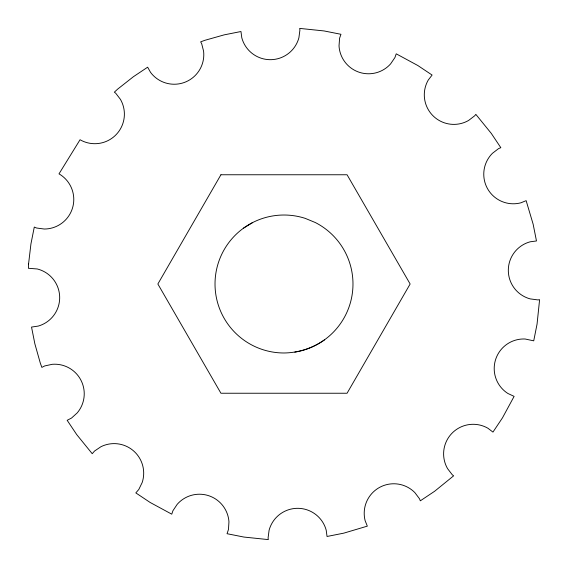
<?xml version="1.0" encoding="UTF-8"?>
<svg xmlns="http://www.w3.org/2000/svg" width="568" height="568" viewBox="0 0 568 568"><rect width="100%" height="100%" fill="white"/><g stroke="black" fill="none" stroke-linecap="round" stroke-linejoin="round"><path stroke-width="0.85" d="M243.452 228.194L252.682 222.535M324.548 339.806C312.727 348.184 298.484 352.813 284 352.984A68.984 68.984 0 0 1 215.868 273.208A68.984 68.984 0 0 1 305.314 218.396L315.318 222.535A68.984 68.984 0 0 1 294.792 352.132M28.57 263.9L28.4 268.281L37.31 268.976A29.564 29.564 0 0 1 38.226 326.082L31.531 327.076L34.861 343.81L40.321 363.172L41.876 367.389L44.687 365.941L52.228 364.308A29.564 29.564 0 0 1 77.234 412.879L71.518 418.062L67.166 420.306L76.715 434.598L92.222 453.704L94.544 451.035L100.941 446.718A29.564 29.564 0 0 1 142.17 482.544L138.791 489.488L135.823 492.903L150.129 502.46L171.763 514.175L172.928 510.738L177.209 504.313A29.564 29.564 0 0 1 228.954 521.807L228.464 529.504L227.044 533.707L243.921 537.058L268.316 539.6L268.089 537.882L269.097 530.228A29.564 29.564 0 0 1 326.209 530.228L327.033 536.476L343.81 533.139L367.333 526.138L365.146 520.721A29.564 29.564 0 0 1 414.86 492.612L419.503 498.775L420.327 500.82L434.598 491.284L453.647 475.828L452.27 474.77L447.57 468.643A29.564 29.564 0 0 1 487.955 428.258L492.953 432.099L502.46 417.87L514.111 396.379L507.856 393.454A29.564 29.564 0 0 1 525.109 339.004L533.728 340.835L537.058 324.079L539.6 299.684L537.875 299.911L530.228 298.903A29.564 29.564 0 0 1 530.228 241.791L536.476 240.967L533.139 224.19L526.138 200.653L520.977 202.783A29.564 29.564 0 0 1 492.42 153.324L498.548 148.624L500.827 147.68L491.284 133.402L475.828 114.353L474.77 115.73L468.643 120.43A29.564 29.564 0 0 1 428.258 80.045L432.099 75.047L417.87 65.54L396.23 53.825L394.93 57.538L390.585 63.914A29.564 29.564 0 0 1 339.025 45.887L339.6 38.191L340.956 34.293L324.079 30.942L299.684 28.4L299.911 30.118L298.903 37.772A29.564 29.564 0 0 1 241.791 37.772L240.967 31.524L224.19 34.861L204.821 40.321L200.653 41.862L201.675 43.686L203.585 51.163A29.564 29.564 0 0 1 150.563 72.392L147.644 67.194L133.402 76.715L117.597 89.169L114.353 92.172L115.73 93.23L120.43 99.357A29.564 29.564 0 0 1 80.045 139.742L59.001 173.858A29.564 29.564 0 0 1 44.219 229.025L36.572 228.016L34.286 227.072L30.935 243.921L28.57 263.9M220.931 174.759L157.861 284L220.931 393.241L347.069 393.241L410.139 284L347.069 174.759L220.931 174.759"/></g></svg>
